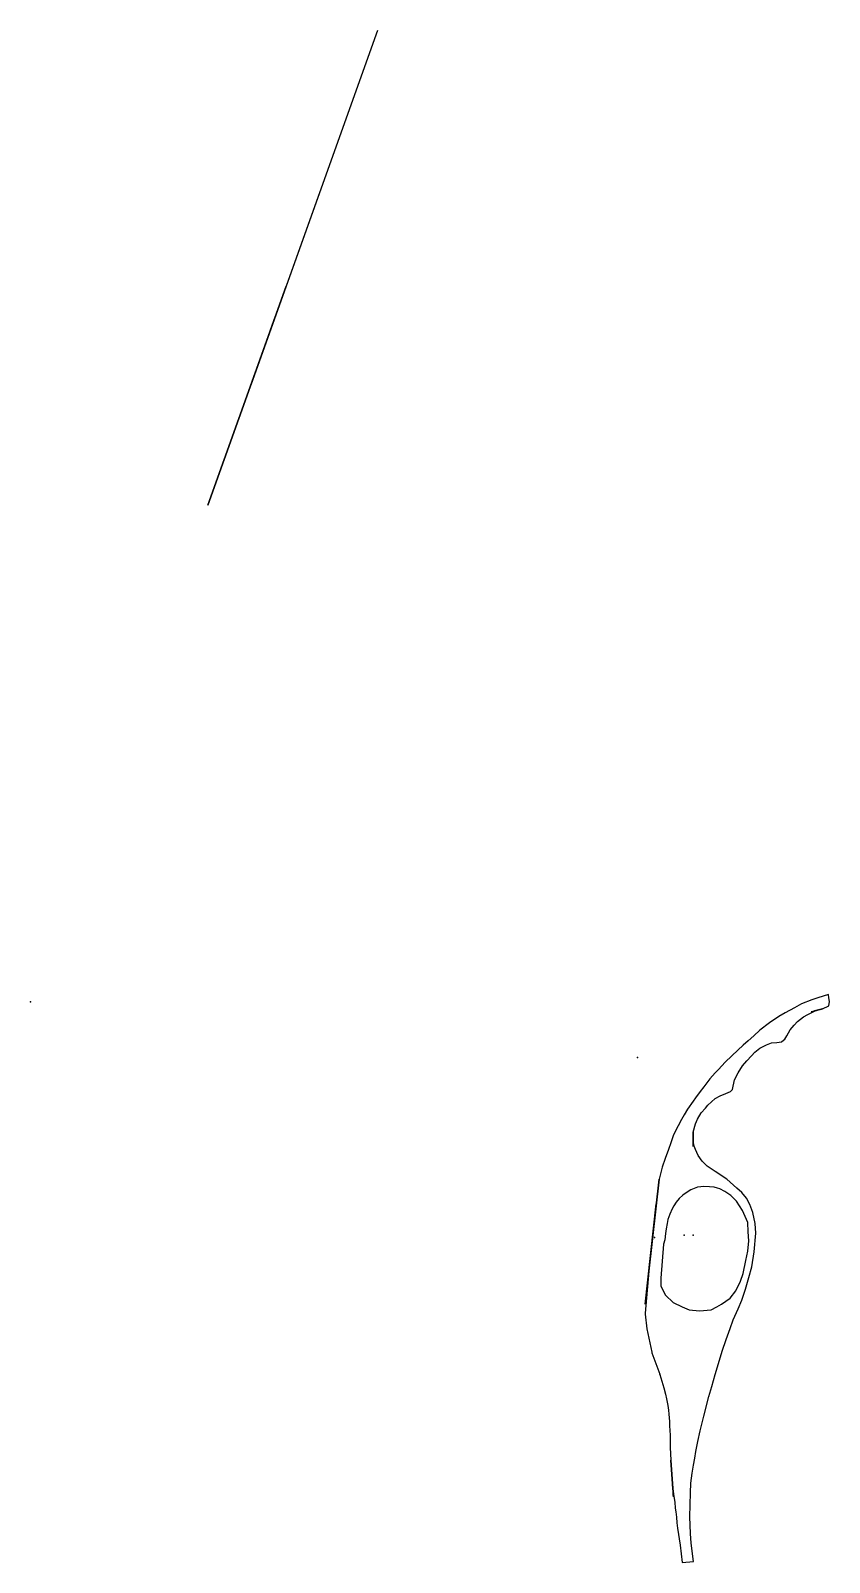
# Model space of a CAD drawing. Header units: centimetres. Extents: x -2.96 to 0.66, y -1.48 to 5.46.
import ezdxf

# ---------------------------------------------------------------- set-up
doc = ezdxf.new("R2010")
doc.units = ezdxf.units.CM
doc.header["$MEASUREMENT"] = 0
for name, color, linetype in [('Trigger Guard v5_Sketch1', 7, 'Continuous'), ('Trigger Guard v5_Sketch2', 7, 'Continuous'), ('Trigger Guard v5_Sketch3', 7, 'Continuous'), ('Trigger Guard v5_Sketch4', 7, 'Continuous'), ('Trigger Guard v5_Sketch5', 7, 'Continuous'), ('Trigger Guard v5_Sketch6', 7, 'Continuous')]:
    doc.layers.add(name, color=color, linetype=linetype)

msp = doc.modelspace()

# ---------------------------------------------------------------- linework, layer by layer
at = {"layer": 'Trigger Guard v5_Sketch1'}
for p, q in [((0.5309, 1.049), (0.5004, 1.0312)), ((0.5791, 1.0674), (0.5309, 1.049)), ((0.6054, 1.0755), (0.5791, 1.0674)), ((0.6545, 1.0908), (0.6054, 1.0755)), ((0.6561, 1.0755), (0.6545, 1.0908)), ((0.6579, 1.0592), (0.6561, 1.0755)), ((0.6561, 1.0401), (0.6579, 1.0592)), ((0.4283, 0.9915), (0.3861, 0.9627)), ((0.4572, 1.0084), (0.4283, 0.9915)), ((0.5004, 1.0312), (0.4572, 1.0084)), ((0.5131, 0.969), (0.541, 0.9893)), ((0.541, 0.9893), (0.5609, 1.0008)), ((0.5609, 1.0008), (0.596, 1.0179)), ((0.596, 1.0179), (0.6274, 1.0262)), ((0.6274, 1.0262), (0.6561, 1.0401)), ((0.315, 0.9042), (0.2901, 0.8816)), ((0.3429, 0.9296), (0.315, 0.9042)), ((0.3861, 0.9627), (0.3429, 0.9296)), ((0.4557, 0.8886), (0.4648, 0.9042)), ((0.4648, 0.9042), (0.4807, 0.9313)), ((0.4807, 0.9313), (0.4978, 0.9525)), ((0.4978, 0.9525), (0.5131, 0.969)), ((0.2433, 0.8391), (0.2153, 0.8137)), ((0.2153, 0.8137), (0.2433, 0.8391)), ((0.2677, 0.8613), (0.2433, 0.8391)), ((0.2901, 0.8816), (0.2677, 0.8613)), ((0.3196, 0.8295), (0.3429, 0.8484)), ((0.3429, 0.8484), (0.3734, 0.8636)), ((0.3734, 0.8636), (0.3962, 0.8712)), ((0.3962, 0.8712), (0.4191, 0.8738)), ((0.4191, 0.8738), (0.4403, 0.8761)), ((0.4403, 0.8761), (0.4499, 0.8839)), ((0.4499, 0.8839), (0.4557, 0.8886)), ((0.1854, 0.7849), (0.1549, 0.7518)), ((0.2153, 0.8137), (0.1854, 0.7849)), ((0.2438, 0.7366), (0.2642, 0.7671)), ((0.2642, 0.7671), (0.2845, 0.7899)), ((0.2845, 0.7899), (0.3048, 0.8128)), ((0.3048, 0.8128), (0.3196, 0.8295)), ((0.1168, 0.7087), (0.0889, 0.6731)), ((0.1409, 0.7366), (0.1168, 0.7087)), ((0.1549, 0.7518), (0.1409, 0.7366)), ((0.2184, 0.6604), (0.2286, 0.7036)), ((0.2286, 0.7036), (0.2438, 0.7366)), ((0.072, 0.6516), (0.0508, 0.6223)), ((0.0889, 0.6731), (0.072, 0.6516)), ((0.1397, 0.6198), (0.1626, 0.6325)), ((0.1626, 0.6325), (0.188, 0.6426)), ((0.188, 0.6426), (0.2104, 0.6516)), ((0.2104, 0.6516), (0.2184, 0.6604)), ((0.0152, 0.5715), (0, 0.5461)), ((0.0403, 0.6078), (0.0152, 0.5715)), ((0.0508, 0.6223), (0.0403, 0.6078)), ((0.0764, 0.5548), (0.0959, 0.5756)), ((0.0959, 0.5756), (0.1067, 0.5893)), ((0.1067, 0.5893), (0.1397, 0.6198)), ((-0.028, 0.4962), (-0.0483, 0.4547)), ((-0.0129, 0.5247), (-0.028, 0.4962)), ((0, 0.5461), (-0.0129, 0.5247)), ((0.0413, 0.4668), (0.0509, 0.5044)), ((0.0509, 0.5044), (0.0601, 0.5253)), ((0.0601, 0.5253), (0.0764, 0.5548)), ((-0.061, 0.4191), (-0.072, 0.3881)), ((-0.0483, 0.4547), (-0.061, 0.4191)), ((0.0413, 0.444), (0.0413, 0.4668)), ((0.0413, 0.4276), (0.0413, 0.444)), ((0.0457, 0.4039), (0.0413, 0.4276)), ((-0.0864, 0.348), (-0.1004, 0.3087)), ((-0.072, 0.3881), (-0.0864, 0.348)), ((0.0508, 0.3886), (0.0457, 0.4039)), ((0.0635, 0.3607), (0.0508, 0.3886)), ((0.0813, 0.3353), (0.0635, 0.3607)), ((-0.1067, 0.2845), (-0.1143, 0.254)), ((-0.1004, 0.3087), (-0.1067, 0.2845)), ((0.1044, 0.3131), (0.0813, 0.3353)), ((0.1397, 0.2896), (0.1044, 0.3131)), ((0.193, 0.254), (0.1397, 0.2896)), ((-0.1143, 0.254), (-0.1334, 0.0828)), ((0.0445, 0.2121), (0.0297, 0.2053)), ((0.0606, 0.2173), (0.0445, 0.2121)), ((0.0755, 0.2193), (0.0606, 0.2173)), ((0.0876, 0.221), (0.0755, 0.2193)), ((0.1152, 0.2193), (0.0876, 0.221)), ((0.1359, 0.2172), (0.1152, 0.2193)), ((0.1505, 0.2138), (0.1359, 0.2172)), ((0.1609, 0.2103), (0.1505, 0.2138)), ((0.1847, 0.1985), (0.1609, 0.2103)), ((0.2388, 0.2134), (0.193, 0.254)), ((0.2616, 0.193), (0.2388, 0.2134)), ((-0.0364, 0.1506), (-0.0477, 0.1326)), ((-0.0223, 0.167), (-0.0364, 0.1506)), ((-0.0068, 0.181), (-0.0223, 0.167)), ((0.0045, 0.1897), (-0.0068, 0.181)), ((0.0297, 0.2053), (0.0045, 0.1897)), ((0.2114, 0.1809), (0.1847, 0.1985)), ((0.2364, 0.1549), (0.2114, 0.1809)), ((0.2639, 0.1116), (0.2364, 0.1549)), ((0.2819, 0.1676), (0.2616, 0.193)), ((0.2972, 0.1397), (0.2819, 0.1676)), ((0.3116, 0.1037), (0.2972, 0.1397)), ((-0.1334, 0.0828), (-0.1608, -0.1624)), ((-0.0737, 0.0711), (-0.0775, 0.0533)), ((-0.0649, 0.0957), (-0.0737, 0.0711)), ((-0.054, 0.119), (-0.0649, 0.0957)), ((-0.0477, 0.1326), (-0.054, 0.119)), ((0.2884, 0.0572), (0.2639, 0.1116)), ((0.3212, 0.0532), (0.3116, 0.1037)), ((-0.0842, 0.0081), (-0.0876, -0.0203)), ((-0.082, 0.0286), (-0.0842, 0.0081)), ((-0.0775, 0.0533), (-0.082, 0.0286)), ((0.2902, 0.0159), (0.2884, 0.0572)), ((0.2921, -0.0254), (0.2902, 0.0159)), ((0.3172, -0.075), (0.3251, 0.0102)), ((0.3251, 0.0102), (0.3212, 0.0532)), ((-0.0934, -0.0398), (-0.1067, -0.195)), ((-0.0876, -0.0203), (-0.0934, -0.0398)), ((0.2884, -0.0726), (0.2921, -0.0254)), ((0.2668, -0.1731), (0.2794, -0.1143)), ((0.2794, -0.1143), (0.2884, -0.0726)), ((0.3059, -0.1429), (0.3172, -0.075)), ((-0.1608, -0.1624), (-0.1776, -0.3537)), ((-0.1067, -0.195), (-0.1067, -0.2303)), ((0.2546, -0.2087), (0.2668, -0.1731)), ((0.2779, -0.2446), (0.2935, -0.1914)), ((0.2935, -0.1914), (0.3059, -0.1429)), ((-0.1067, -0.2303), (-0.0852, -0.2718)), ((-0.0852, -0.2718), (-0.0508, -0.3048)), ((0.2078, -0.2848), (0.2337, -0.2511)), ((0.2337, -0.2511), (0.2546, -0.2087)), ((0.2604, -0.2937), (0.2779, -0.2446)), ((-0.0508, -0.3048), (-0.0093, -0.3238)), ((-0.0093, -0.3238), (0.022, -0.3381)), ((0.022, -0.3381), (0.07, -0.3429)), ((0.07, -0.3429), (0.1214, -0.3381)), ((0.1214, -0.3381), (0.1473, -0.3241)), ((0.1473, -0.3241), (0.1691, -0.3123)), ((0.1691, -0.3123), (0.2078, -0.2848)), ((0.2222, -0.3839), (0.2438, -0.3327)), ((0.2438, -0.3327), (0.2604, -0.2937)), ((-0.1776, -0.3575), (-0.1693, -0.4245)), ((0.2082, -0.4231), (0.2222, -0.3839)), ((-0.1693, -0.4245), (-0.1474, -0.5303)), ((0.1719, -0.5246), (0.1905, -0.4724)), ((0.1905, -0.4724), (0.2082, -0.4231)), ((-0.1466, -0.533), (-0.1104, -0.6292)), ((0.1548, -0.5808), (0.1719, -0.5246)), ((0.1396, -0.631), (0.1548, -0.5808)), ((-0.1099, -0.6306), (-0.0927, -0.6909)), ((-0.0927, -0.6909), (-0.0842, -0.7206)), ((0.1111, -0.7299), (0.1245, -0.6858)), ((0.1245, -0.6858), (0.1396, -0.631)), ((-0.0842, -0.7206), (-0.08, -0.7417)), ((-0.08, -0.7417), (-0.074, -0.7717)), ((0.0889, -0.8204), (0.1111, -0.7299)), ((-0.074, -0.7717), (-0.0718, -0.7919)), ((-0.0718, -0.7919), (-0.0696, -0.8113)), ((-0.0696, -0.8113), (-0.0673, -0.8433)), ((0.0726, -0.8868), (0.0889, -0.8204)), ((-0.0673, -0.8433), (-0.0673, -0.8636)), ((-0.0673, -0.8636), (-0.0643, -0.9052)), ((0.0623, -0.9348), (0.0726, -0.8868)), ((-0.0643, -0.9052), (-0.0635, -0.9614)), ((-0.0635, -0.9614), (-0.061, -1.0198)), ((0.0527, -0.9797), (0.0623, -0.9348)), ((-0.061, -1.0198), (-0.0576, -1.0659)), ((0.0418, -1.0425), (0.0474, -1.0104)), ((0.0474, -1.0104), (0.0527, -0.9797)), ((-0.0576, -1.0659), (-0.0539, -1.1162)), ((0.0305, -1.1227), (0.0367, -1.0787)), ((0.0367, -1.0787), (0.0418, -1.0425)), ((-0.0539, -1.1162), (-0.0517, -1.1468)), ((-0.0517, -1.1468), (-0.047, -1.1836)), ((0.0267, -1.2219), (0.0285, -1.1677)), ((0.0285, -1.1677), (0.0305, -1.1227)), ((-0.047, -1.1836), (-0.0432, -1.209)), ((-0.0432, -1.209), (-0.0412, -1.2359)), ((-0.0412, -1.2359), (-0.0381, -1.253)), ((0.0248, -1.2762), (0.0267, -1.2219)), ((-0.0381, -1.253), (-0.0351, -1.2769)), ((-0.0351, -1.2769), (-0.0332, -1.303)), ((-0.0332, -1.303), (-0.0301, -1.3267)), ((0.0285, -1.352), (0.0248, -1.2762)), ((-0.0301, -1.3267), (-0.0188, -1.4045)), ((0.0317, -1.3955), (0.0285, -1.352)), ((-0.0188, -1.4045), (-0.0089, -1.4822)), ((0.0423, -1.4785), (0.0317, -1.3955)), ((-0.0089, -1.4822), (0.0423, -1.4785))]:
    msp.add_line(p, q, dxfattribs=at)
for centre, start, end in [((-0.1597, -0.3553), 174.96518, 187.03756), ((-0.1298, -0.5266), 191.70503, 200.64172), ((-0.1272, -0.6355), 15.91184, 20.64172)]:
    msp.add_arc(centre, 0.018, start, end, dxfattribs=at)
msp.add_point((0, 0), dxfattribs=at)
at = {"layer": 'Trigger Guard v5_Sketch2'}
for p, q in [((-0.061, -1.0198), (-0.0517, -1.1468)), ((-0.061, -1.0198, 0.1778), (-0.061, -1.0198)), ((-0.0517, -1.1468, 0.1778), (-0.061, -1.0198, 0.1778)), ((-0.0517, -1.1468), (-0.0517, -1.1468, 0.1778))]:
    msp.add_line(p, q, dxfattribs=at)
at = {"layer": 'Trigger Guard v5_Sketch2', "extrusion": (-0.997349, -0.072771, 0)}
msp.add_circle((1.1526, 0.0889, 0.135), 0.0255, dxfattribs=at)
at = {"layer": 'Trigger Guard v5_Sketch2'}
msp.add_point((-0.1347, -0.0098), dxfattribs=at)
at = {"layer": 'Trigger Guard v5_Sketch3'}
for p, q in [((-0.1608, -0.1624, 0.1778), (-0.1143, 0.254, 0.1778)), ((-0.1143, 0.254), (-0.1608, -0.1624)), ((-0.1143, 0.254, 0.1778), (-0.1143, 0.254)), ((-0.1268, 0.1419, 0.1471), (-0.1775, -0.3124, 0.1471)), ((-0.1775, -0.3124, 0.0353), (-0.1268, 0.1419, 0.0353)), ((-0.1268, 0.1419, 0.0353), (-0.1268, 0.1419, 0.1471)), ((-0.1608, -0.1624), (-0.1608, -0.1624, 0.1778)), ((-0.1775, -0.3124, 0.1471), (-0.1775, -0.3124, 0.0353))]:
    msp.add_line(p, q, dxfattribs=at)
msp.add_point((-0.1409, 0.0157), dxfattribs=at)
at = {"layer": 'Trigger Guard v5_Sketch4'}
for p, q in [((0.0413, 0.4668), (0.0413, 0.4668, 0.1778)), ((0.0413, 0.4276), (0.0413, 0.4668)), ((0.0413, 0.4668, 0.1778), (0.0413, 0.4276, 0.1778)), ((0.0413, 0.4276, 0.1778), (0.0413, 0.4276))]:
    msp.add_line(p, q, dxfattribs=at)
at = {"layer": 'Trigger Guard v5_Sketch4', "extrusion": (1, 0, 0)}
msp.add_circle((0.4276, 0.0889, 0.0413), 0.0249, dxfattribs=at)
at = {"layer": 'Trigger Guard v5_Sketch4'}
msp.add_point((0.0413, 0), dxfattribs=at)
at = {"layer": 'Trigger Guard v5_Sketch5'}
for p, q in [((0.596, 1.0179), (0.6274, 1.0262)), ((0.6274, 1.0262, 0.1778), (0.596, 1.0179, 0.1778)), ((0.596, 1.0179, 0.1778), (0.596, 1.0179)), ((0.6274, 1.0262), (0.6274, 1.0262, 0.1778))]:
    msp.add_line(p, q, dxfattribs=at)
at = {"layer": 'Trigger Guard v5_Sketch5', "extrusion": (0.254077, -0.967184, 0)}
msp.add_circle((0.8389, 0.0889, -0.8331), 0.025, dxfattribs=at)
at = {"layer": 'Trigger Guard v5_Sketch5'}
msp.add_point((-0.2117, 0.8057), dxfattribs=at)
at = {"layer": 'Trigger Guard v5_Sketch6'}
for p, q in [((-1.3906, 5.4585, -0.2755), (-1.9644, 3.8518, -0.2755)), ((-1.3906, 5.4585, -0.2755), (-1.9084, 4.0088, -0.1878)), ((-2.1586, 3.3082, 1.2087), (-1.8041, 4.3008, 1.2087)), ((-1.8041, 4.3008), (-2.1586, 3.3082)), ((-1.8041, 4.3008, 1.2087), (-1.8041, 4.3008)), ((-1.9644, 3.8518, -0.2755), (-1.8523, 4.1657, -0.1)), ((-1.8523, 4.1657, -0.1), (-1.9644, 3.8518, -0.2755)), ((-2.1586, 3.3082), (-2.1586, 3.3082, 1.2087))]:
    msp.add_line(p, q, dxfattribs=at)
msp.add_point((-2.9622, 1.0579), dxfattribs=at)

doc.saveas('drawing.dxf')
